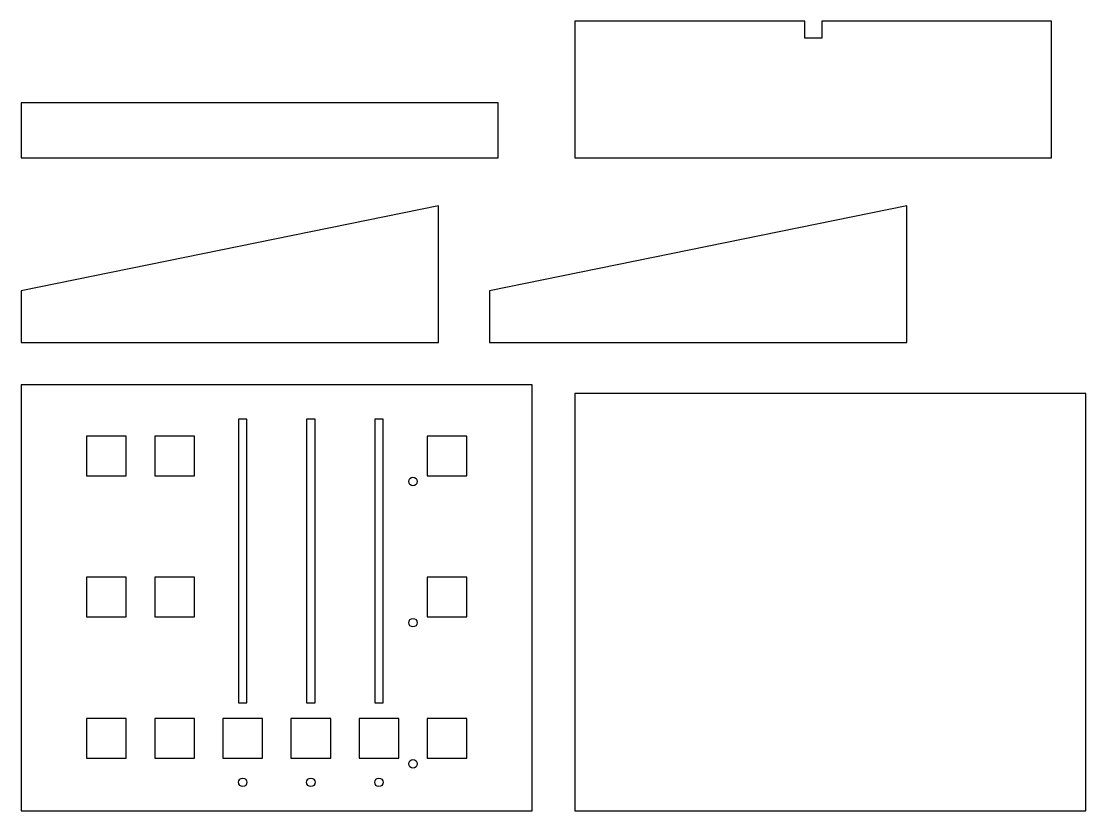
# Model space of a CAD drawing. Header units: millimetres. Extents: x 0 to 375, y 0 to 278.
import ezdxf

# ---------------------------------------------------------------- set-up
doc = ezdxf.new("R2010")
doc.units = ezdxf.units.MM
doc.layers.add('CUT', color=7, linetype='Continuous')

msp = doc.modelspace()

# ---------------------------------------------------------------- linework, layer by layer
at = {"layer": 'CUT'}
for points in [[(195, 230), (363, 230), (363, 278.12), (282, 278.12), (282, 272.12), (276, 272.12), (276, 278.12), (195, 278.12)], [(0, 230), (168, 230), (168, 249.35), (0, 249.35)], [(0, 165), (146.97, 165), (146.97, 213.12), (0, 183.12)], [(165, 165), (311.97, 165), (311.97, 213.12), (165, 183.12)], [(0, 0), (180, 0), (180, 150), (0, 150)], [(195, 0), (375, 0), (375, 146.97), (195, 146.97)], [(76.5, 38), (79.5, 38), (79.5, 138), (76.5, 138)], [(100.5, 38), (103.5, 38), (103.5, 138), (100.5, 138)], [(124.5, 38), (127.5, 38), (127.5, 138), (124.5, 138)], [(23, 118), (37, 118), (37, 132), (23, 132)], [(47, 118), (61, 118), (61, 132), (47, 132)], [(143, 118), (157, 118), (157, 132), (143, 132)], [(23, 68.25), (37, 68.25), (37, 82.25), (23, 82.25)], [(47, 68.25), (61, 68.25), (61, 82.25), (47, 82.25)], [(143, 68.25), (157, 68.25), (157, 82.25), (143, 82.25)], [(23, 18.5), (37, 18.5), (37, 32.5), (23, 32.5)], [(47, 18.5), (61, 18.5), (61, 32.5), (47, 32.5)], [(71, 18.5), (85, 18.5), (85, 32.5), (71, 32.5)], [(95, 18.5), (109, 18.5), (109, 32.5), (95, 32.5)], [(119, 18.5), (133, 18.5), (133, 32.5), (119, 32.5)], [(143, 18.5), (157, 18.5), (157, 32.5), (143, 32.5)]]:
    msp.add_lwpolyline(points, close=True, dxfattribs=at)
for centre in [(138, 116), (138, 66.25), (138, 16.5), (78, 10), (102, 10), (126, 10)]:
    msp.add_circle(centre, 1.5, dxfattribs=at)

doc.saveas('drawing.dxf')
